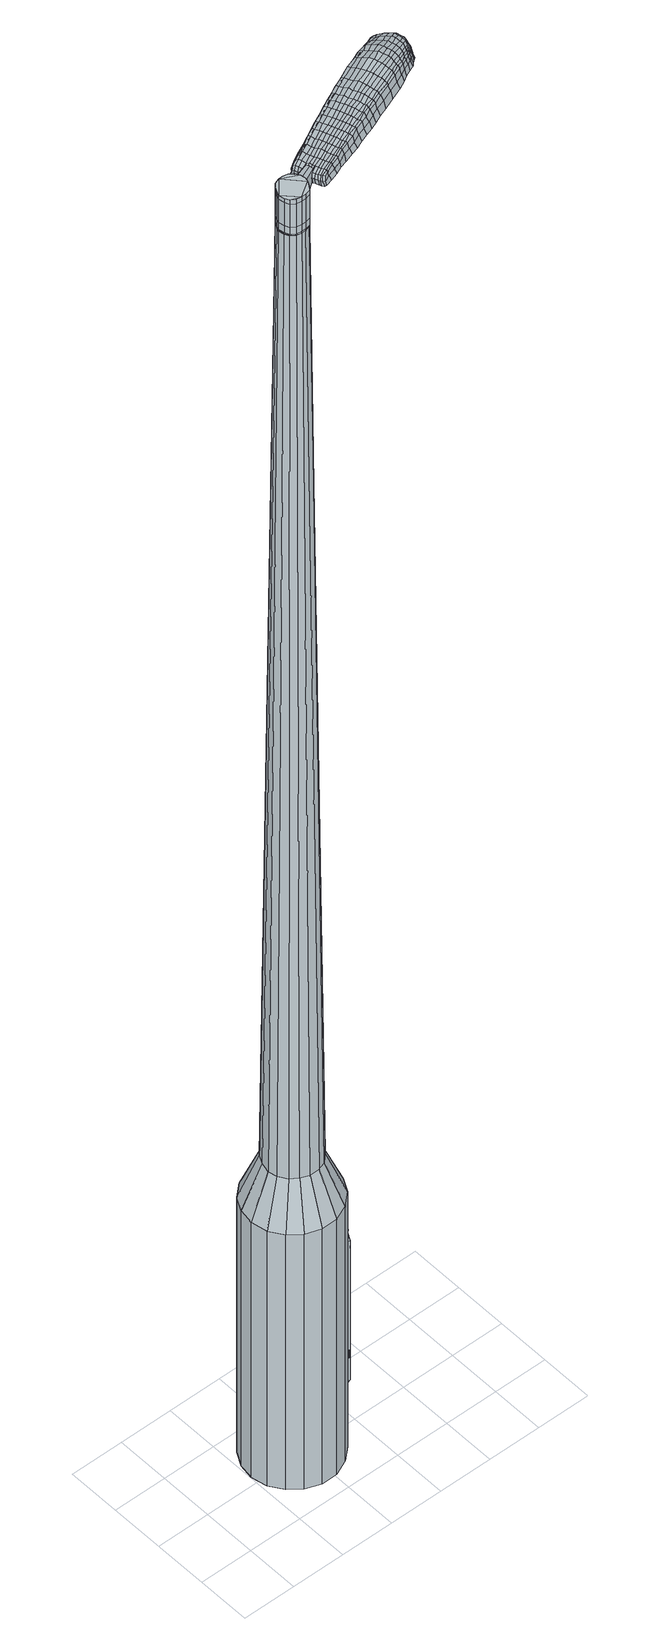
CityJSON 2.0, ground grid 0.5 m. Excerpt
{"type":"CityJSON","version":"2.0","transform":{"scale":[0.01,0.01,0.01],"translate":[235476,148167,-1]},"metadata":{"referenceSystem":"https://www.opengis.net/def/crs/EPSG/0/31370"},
"CityObjects":{
"object1":{"type":"GenericCityObject","attributes":{"cluster":180,"mean_distance_to_centroid":0.308,"new_centroid_x":235476.93,"new_centroid_y":148167.56,"mean_distance_to_camera":13.46,"H1":12.41,"H2":12.27,"Z_final":117.08,"cluster2":-1,"proj_x":235480.69,"proj_y":148177.07,"id_line":25218,"bearing_l":111.62,"distance":10.23,"orientation":"right","G_obj":21.62},"geometry":[{"type":"MultiSurface","lod":"2","boundaries":[[[0,1,2,3]],[[1,4,5,2]],[[4,6,7,5]],[[6,8,9,7]],[[8,10,11,9]],[[10,12,13,11]],[[12,14,15,13]],[[14,16,17,15]],[[16,18,19,17]],[[18,20,21,19]],[[20,22,23,21]],[[22,24,25,23]],[[24,26,27,25]],[[26,28,29,27]],[[28,30,31,29]],[[30,32,33,31]],[[32,34,35,33]],[[34,0,3,35]],[[36,37,38,39]],[[38,40,41,42]],[[41,43,42]],[[42,44,45,46]],[[45,47,46]],[[46,48,49,50]],[[49,51,50]],[[42,46,50,38]],[[50,52,39,38]],[[53,36,39]],[[2,5,7,35]],[[7,9,11,15]],[[11,13,15]],[[15,17,19,23]],[[19,21,23]],[[23,25,27,31]],[[27,29,31]],[[15,23,31,7]],[[31,33,35,7]],[[3,2,35]],[[1,0,54,55]],[[0,34,56,54]],[[34,32,57,56]],[[32,30,58,57]],[[30,28,59,58]],[[28,26,60,59]],[[26,24,61,60]],[[24,22,62,61]],[[22,20,63,62]],[[20,18,64,63]],[[18,16,65,64]],[[16,14,66,65]],[[14,12,67,66]],[[12,10,68,67]],[[10,8,69,68]],[[8,6,70,69]],[[6,4,71,70]],[[4,1,55,71]],[[55,54,72,73]],[[54,56,74,72]],[[56,57,75,74]],[[57,58,76,75]],[[58,59,77,76]],[[59,60,78,77]],[[60,61,79,78]],[[61,62,80,79]],[[62,63,81,80]],[[63,64,82,81]],[[64,65,83,82]],[[65,66,84,83]],[[66,67,85,84]],[[67,68,86,85]],[[68,69,87,86]],[[69,70,88,87]],[[70,71,89,88]],[[71,55,73,89]],[[90,91,92,93]],[[94,95,91,90]],[[96,97,95,94]],[[76,98,97,96]],[[77,99,98,76]],[[100,101,99,77]],[[79,102,101,100]],[[80,103,102,79]],[[104,105,103,80]],[[106,107,105,104]],[[108,109,107,106]],[[110,111,109,108]],[[85,112,111,110]],[[86,113,112,85]],[[114,115,113,86]],[[88,116,115,114]],[[89,117,116,88]],[[93,92,117,89]],[[118,119,120,121]],[[122,118,121,123]],[[124,122,123,125]],[[126,124,125,127]],[[128,126,127,129]],[[130,128,129,131]],[[132,130,131,133]],[[134,132,133,135]],[[136,134,135,137]],[[138,136,137,139]],[[140,138,139,141]],[[142,140,141,143]],[[144,142,143,145]],[[146,144,145,147]],[[148,146,147,149]],[[150,148,149,151]],[[73,72,90,93]],[[72,74,94,90]],[[74,75,96,94]],[[75,76,96]],[[78,100,77]],[[78,79,100]],[[81,104,80]],[[81,82,106,104]],[[82,83,108,106]],[[83,84,110,108]],[[84,85,110]],[[87,114,86]],[[87,88,114]],[[73,93,89]],[[152,153,92,91]],[[153,117,92]],[[154,115,116]],[[154,113,115]],[[155,111,112]],[[155,156,109,111]],[[156,157,107,109]],[[157,158,105,107]],[[158,103,105]],[[159,101,102]],[[159,99,101]],[[160,97,98]],[[160,161,95,97]],[[161,152,91,95]],[[39,52,150,162]],[[153,152,163,151]],[[53,39,162,119]],[[152,161,120,163]],[[36,53,119,118]],[[161,160,121,120]],[[37,36,118,122]],[[160,98,123,121]],[[38,37,122,124]],[[98,99,125,123]],[[40,38,124,126]],[[99,159,127,125]],[[41,40,126,128]],[[159,102,129,127]],[[43,41,128,130]],[[102,103,131,129]],[[42,43,130,132]],[[103,158,133,131]],[[44,42,132,134]],[[158,157,135,133]],[[45,44,134,136]],[[157,156,137,135]],[[47,45,136,138]],[[156,155,139,137]],[[46,47,138,140]],[[155,112,141,139]],[[48,46,140,142]],[[112,113,143,141]],[[49,48,142,144]],[[113,154,145,143]],[[51,49,144,146]],[[154,116,147,145]],[[50,51,146,148]],[[116,117,149,147]],[[52,50,148,150]],[[117,153,151,149]],[[150,151,164,165]],[[151,163,166,164]],[[163,120,167,166]],[[120,119,168,167]],[[119,162,169,168]],[[162,150,165,169]],[[170,171,172,173]],[[174,170,173,175]],[[170,174,176,177]],[[171,170,177,178]],[[179,180,181,182]],[[183,179,182,184]],[[179,183,185,186]],[[180,179,186,187]],[[188,189,190,191]],[[192,188,191,193]],[[188,192,194,195]],[[189,188,195,196]],[[197,198,199,200]],[[201,197,200,202]],[[197,201,203,204]],[[198,197,204,205]],[[206,207,208,209]],[[210,206,209,211]],[[206,210,212,213]],[[207,206,213,214]],[[215,216,217,218]],[[219,215,218,220]],[[215,219,221,222]],[[216,215,222,223]],[[224,225,226,227]],[[216,224,227,217]],[[224,216,223,228]],[[225,224,228,229]],[[230,231,232,233]],[[225,230,233,226]],[[230,225,229,234]],[[231,230,234,235]],[[236,174,175,237]],[[231,236,237,232]],[[236,231,235,238]],[[174,236,238,176]],[[239,240,241,242]],[[243,239,242,244]],[[239,243,245,246]],[[240,239,246,247]],[[248,249,250,251]],[[240,248,251,241]],[[248,240,247,252]],[[249,248,252,253]],[[254,255,256,257]],[[249,254,257,250]],[[254,249,253,258]],[[255,254,258,259]],[[260,261,262,263]],[[255,260,263,256]],[[260,255,259,264]],[[261,260,264,265]],[[266,171,178,267]],[[261,266,267,262]],[[266,261,265,268]],[[171,266,268,172]],[[269,270,271,272]],[[273,269,272,274]],[[269,273,275,276]],[[270,269,276,277]],[[278,279,280,281]],[[270,278,281,271]],[[278,270,277,282]],[[279,278,282,283]],[[284,285,286,287]],[[279,284,287,280]],[[284,279,283,288]],[[285,284,288,289]],[[290,183,184,291]],[[285,290,291,286]],[[290,285,289,292]],[[183,290,292,185]],[[293,294,295,296]],[[297,293,296,298]],[[293,297,299,300]],[[294,293,300,301]],[[302,303,304,305]],[[294,302,305,295]],[[302,294,301,306]],[[303,302,306,307]],[[308,309,310,311]],[[303,308,311,304]],[[308,303,307,312]],[[309,308,312,313]],[[314,315,316,317]],[[309,314,317,310]],[[314,309,313,318]],[[315,314,318,319]],[[320,180,187,321]],[[315,320,321,316]],[[320,315,319,322]],[[180,320,322,181]],[[323,209,208,324]],[[325,323,324,326]],[[323,325,327,328]],[[209,323,328,211]],[[329,325,326,330]],[[331,329,330,332]],[[329,331,333,334]],[[325,329,334,327]],[[335,331,332,336]],[[337,335,336,338]],[[335,337,339,340]],[[331,335,340,333]],[[341,337,338,342]],[[343,341,342,344]],[[341,343,345,346]],[[337,341,346,339]],[[347,343,344,348]],[[198,347,348,199]],[[347,198,205,349]],[[343,347,349,345]],[[350,351,196,195]],[[352,350,195,194]],[[350,352,353,354]],[[351,350,354,355]],[[356,357,355,354]],[[358,356,354,353]],[[356,358,359,360]],[[357,356,360,361]],[[362,363,361,360]],[[364,362,360,359]],[[362,364,365,366]],[[363,362,366,367]],[[368,369,367,366]],[[370,368,366,365]],[[368,370,203,201]],[[369,368,201,202]],[[371,372,373,374]],[[273,371,374,275]],[[371,273,274,375]],[[372,371,375,376]],[[377,192,193,378]],[[372,377,378,373]],[[377,372,376,379]],[[192,377,379,194]],[[380,381,382,383]],[[219,380,383,221]],[[380,219,220,384]],[[381,380,384,385]],[[386,387,388,389]],[[381,386,389,382]],[[386,381,385,390]],[[387,386,390,391]],[[392,189,196,393]],[[387,392,393,388]],[[392,387,391,394]],[[189,392,394,190]],[[395,396,397,398]],[[177,395,398,178]],[[395,177,176,399]],[[396,395,399,400]],[[401,402,403,404]],[[396,401,404,397]],[[401,396,400,405]],[[402,401,405,406]],[[407,200,199,408]],[[402,407,408,403]],[[407,402,406,409]],[[200,407,409,202]],[[410,411,412,413]],[[182,410,413,184]],[[410,182,181,414]],[[411,410,414,415]],[[416,204,203,417]],[[411,416,417,412]],[[416,411,415,418]],[[204,416,418,205]],[[419,420,421,422]],[[297,419,422,299]],[[419,297,298,423]],[[420,419,423,424]],[[425,210,211,426]],[[420,425,426,421]],[[425,420,424,427]],[[210,425,427,212]],[[428,429,430,431]],[[243,428,431,245]],[[428,243,244,432]],[[429,428,432,433]],[[434,435,436,437]],[[429,434,437,430]],[[434,429,433,438]],[[435,434,438,439]],[[440,207,214,441]],[[435,440,441,436]],[[440,435,439,442]],[[207,440,442,208]],[[443,444,433,432]],[[242,443,432,244]],[[443,242,241,445]],[[444,443,445,446]],[[447,448,439,438]],[[444,447,438,433]],[[447,444,446,449]],[[448,447,449,450]],[[451,324,208,442]],[[448,451,442,439]],[[451,448,450,452]],[[324,451,452,326]],[[453,454,455,456]],[[300,453,456,301]],[[453,300,299,422]],[[454,453,422,421]],[[457,328,327,458]],[[454,457,458,455]],[[457,454,421,426]],[[328,457,426,211]],[[459,460,446,445]],[[251,459,445,241]],[[459,251,250,461]],[[460,459,461,462]],[[463,464,450,449]],[[460,463,449,446]],[[463,460,462,465]],[[464,463,465,466]],[[467,330,326,452]],[[464,467,452,450]],[[467,464,466,468]],[[330,467,468,332]],[[469,470,471,472]],[[306,469,472,307]],[[469,306,301,456]],[[470,469,456,455]],[[473,334,333,474]],[[470,473,474,471]],[[473,470,455,458]],[[334,473,458,327]],[[475,476,462,461]],[[257,475,461,250]],[[475,257,256,477]],[[476,475,477,478]],[[479,480,466,465]],[[476,479,465,462]],[[479,476,478,481]],[[480,479,481,482]],[[483,336,332,468]],[[480,483,468,466]],[[483,480,482,484]],[[336,483,484,338]],[[485,486,487,488]],[[312,485,488,313]],[[485,312,307,472]],[[486,485,472,471]],[[489,340,339,490]],[[486,489,490,487]],[[489,486,471,474]],[[340,489,474,333]],[[491,492,478,477]],[[263,491,477,256]],[[491,263,262,493]],[[492,491,493,494]],[[495,496,482,481]],[[492,495,481,478]],[[495,492,494,497]],[[496,495,497,498]],[[499,342,338,484]],[[496,499,484,482]],[[499,496,498,500]],[[342,499,500,344]],[[501,502,503,504]],[[318,501,504,319]],[[501,318,313,488]],[[502,501,488,487]],[[505,346,345,506]],[[502,505,506,503]],[[505,502,487,490]],[[346,505,490,339]],[[507,508,494,493]],[[267,507,493,262]],[[507,267,178,398]],[[508,507,398,397]],[[509,510,498,497]],[[508,509,497,494]],[[509,508,397,404]],[[510,509,404,403]],[[511,348,344,500]],[[510,511,500,498]],[[511,510,403,408]],[[348,511,408,199]],[[512,513,415,414]],[[322,512,414,181]],[[512,322,319,504]],[[513,512,504,503]],[[514,349,205,418]],[[513,514,418,415]],[[514,513,503,506]],[[349,514,506,345]],[[515,516,376,375]],[[272,515,375,274]],[[515,272,271,517]],[[516,515,517,518]],[[519,352,194,379]],[[516,519,379,376]],[[519,516,518,520]],[[352,519,520,353]],[[521,522,523,524]],[[222,521,524,223]],[[521,222,221,383]],[[522,521,383,382]],[[525,526,527,528]],[[522,525,528,523]],[[525,522,382,389]],[[526,525,389,388]],[[529,351,355,530]],[[526,529,530,527]],[[529,526,388,393]],[[351,529,393,196]],[[531,532,518,517]],[[281,531,517,271]],[[531,281,280,533]],[[532,531,533,534]],[[535,358,353,520]],[[532,535,520,518]],[[535,532,534,536]],[[358,535,536,359]],[[537,538,539,540]],[[228,537,540,229]],[[537,228,223,524]],[[538,537,524,523]],[[541,542,543,544]],[[538,541,544,539]],[[541,538,523,528]],[[542,541,528,527]],[[545,357,361,546]],[[542,545,546,543]],[[545,542,527,530]],[[357,545,530,355]],[[547,548,534,533]],[[287,547,533,280]],[[547,287,286,549]],[[548,547,549,550]],[[551,364,359,536]],[[548,551,536,534]],[[551,548,550,552]],[[364,551,552,365]],[[553,554,555,556]],[[234,553,556,235]],[[553,234,229,540]],[[554,553,540,539]],[[557,558,559,560]],[[554,557,560,555]],[[557,554,539,544]],[[558,557,544,543]],[[561,363,367,562]],[[558,561,562,559]],[[561,558,543,546]],[[363,561,546,361]],[[563,564,550,549]],[[291,563,549,286]],[[563,291,184,413]],[[564,563,413,412]],[[565,370,365,552]],[[564,565,552,550]],[[565,564,412,417]],[[370,565,417,203]],[[566,567,400,399]],[[238,566,399,176]],[[566,238,235,556]],[[567,566,556,555]],[[568,569,406,405]],[[567,568,405,400]],[[568,567,555,560]],[[569,568,560,559]],[[570,369,202,409]],[[569,570,409,406]],[[570,569,559,562]],[[369,570,562,367]],[[571,572,573,574]],[[574,573,575,576]],[[577,575,573,578]],[[578,573,572,579]],[[580,581,582,583]],[[583,582,584,585]],[[586,584,582,587]],[[587,582,581,588]],[[589,590,591,592]],[[592,591,593,594]],[[595,593,591,596]],[[596,591,590,597]],[[598,599,600,601]],[[601,600,602,603]],[[604,602,600,605]],[[605,600,599,606]],[[607,608,609,610]],[[610,609,611,612]],[[613,611,609,614]],[[614,609,608,615]],[[616,617,618,619]],[[619,618,620,621]],[[622,620,618,623]],[[623,618,617,624]],[[625,626,627,628]],[[628,627,617,616]],[[624,617,627,629]],[[629,627,626,630]],[[631,632,633,634]],[[634,633,626,625]],[[630,626,633,635]],[[635,633,632,636]],[[576,575,637,638]],[[638,637,632,631]],[[636,632,637,639]],[[639,637,575,577]],[[640,641,642,643]],[[643,642,644,645]],[[646,644,642,647]],[[647,642,641,648]],[[649,650,651,652]],[[652,651,641,640]],[[648,641,651,653]],[[653,651,650,654]],[[655,656,657,658]],[[658,657,650,649]],[[654,650,657,659]],[[659,657,656,660]],[[661,662,663,664]],[[664,663,656,655]],[[660,656,663,665]],[[665,663,662,666]],[[579,572,667,668]],[[668,667,662,661]],[[666,662,667,669]],[[669,667,572,571]],[[670,671,672,673]],[[673,672,674,675]],[[676,674,672,677]],[[677,672,671,678]],[[679,680,681,682]],[[682,681,671,670]],[[678,671,681,683]],[[683,681,680,684]],[[685,686,687,688]],[[688,687,680,679]],[[684,680,687,689]],[[689,687,686,690]],[[585,584,691,692]],[[692,691,686,685]],[[690,686,691,693]],[[693,691,584,586]],[[694,695,696,697]],[[697,696,698,699]],[[700,698,696,701]],[[701,696,695,702]],[[703,704,705,706]],[[706,705,695,694]],[[702,695,705,707]],[[707,705,704,708]],[[709,710,711,712]],[[712,711,704,703]],[[708,704,711,713]],[[713,711,710,714]],[[715,716,717,718]],[[718,717,710,709]],[[714,710,717,719]],[[719,717,716,720]],[[588,581,721,722]],[[722,721,716,715]],[[720,716,721,723]],[[723,721,581,580]],[[607,610,724,725]],[[725,724,726,727]],[[728,726,724,729]],[[729,724,610,612]],[[727,726,730,731]],[[731,730,732,733]],[[734,732,730,735]],[[735,730,726,728]],[[733,732,736,737]],[[737,736,738,739]],[[740,738,736,741]],[[741,736,732,734]],[[739,738,742,743]],[[743,742,744,745]],[[746,744,742,747]],[[747,742,738,740]],[[745,744,748,749]],[[749,748,599,598]],[[606,599,748,750]],[[750,748,744,746]],[[597,751,752,596]],[[596,752,753,595]],[[754,753,752,755]],[[755,752,751,756]],[[756,757,758,755]],[[755,758,759,754]],[[760,759,758,761]],[[761,758,757,762]],[[762,763,764,761]],[[761,764,765,760]],[[766,765,764,767]],[[767,764,763,768]],[[768,769,770,767]],[[767,770,771,766]],[[604,771,770,602]],[[602,770,769,603]],[[772,773,774,775]],[[775,774,674,676]],[[675,674,774,776]],[[776,774,773,777]],[[594,593,778,779]],[[779,778,773,772]],[[777,773,778,780]],[[780,778,593,595]],[[781,782,783,784]],[[784,783,620,622]],[[621,620,783,785]],[[785,783,782,786]],[[787,788,789,790]],[[790,789,782,781]],[[786,782,789,791]],[[791,789,788,792]],[[597,590,793,794]],[[794,793,788,787]],[[792,788,793,795]],[[795,793,590,589]],[[796,797,798,799]],[[799,798,578,579]],[[577,578,798,800]],[[800,798,797,801]],[[802,803,804,805]],[[805,804,797,796]],[[801,797,804,806]],[[806,804,803,807]],[[598,601,808,809]],[[809,808,803,802]],[[807,803,808,810]],[[810,808,601,603]],[[811,812,813,814]],[[814,813,583,585]],[[580,583,813,815]],[[815,813,812,816]],[[604,605,817,818]],[[818,817,812,811]],[[816,812,817,819]],[[819,817,605,606]],[[820,821,822,823]],[[823,822,698,700]],[[699,698,822,824]],[[824,822,821,825]],[[612,611,826,827]],[[827,826,821,820]],[[825,821,826,828]],[[828,826,611,613]],[[829,830,831,832]],[[832,831,644,646]],[[645,644,831,833]],[[833,831,830,834]],[[835,836,837,838]],[[838,837,830,829]],[[834,830,837,839]],[[839,837,836,840]],[[615,608,841,842]],[[842,841,836,835]],[[840,836,841,843]],[[843,841,608,607]],[[834,844,833]],[[833,844,643,645]],[[640,643,844,845]],[[845,844,846]],[[840,847,848,839]],[[839,848,844,834]],[[846,844,848,849]],[[849,848,847,850]],[[607,725,851,843]],[[843,851,847,840]],[[850,847,851,852]],[[852,851,725,727]],[[853,854,855,856]],[[856,855,701,702]],[[700,701,855,823]],[[823,855,854,820]],[[728,729,857,858]],[[858,857,854,853]],[[820,854,857,827]],[[827,857,729,612]],[[846,859,845]],[[845,859,652,640]],[[649,652,859,860]],[[860,859,861]],[[850,862,863,849]],[[849,863,859,846]],[[861,859,863,864]],[[864,863,862,865]],[[727,731,866,852]],[[852,866,862,850]],[[865,862,866,867]],[[867,866,731,733]],[[868,869,870,871]],[[871,870,707,708]],[[702,707,870,856]],[[856,870,869,853]],[[734,735,872,873]],[[873,872,869,868]],[[853,869,872,858]],[[858,872,735,728]],[[861,874,875,860]],[[860,875,658,649]],[[655,658,875,876]],[[876,875,874,877]],[[865,878,879,864]],[[864,879,874,861]],[[877,874,879,880]],[[880,879,878,881]],[[733,737,882,867]],[[867,882,878,865]],[[881,878,882,883]],[[883,882,737,739]],[[884,885,886,887]],[[887,886,713,714]],[[708,713,886,871]],[[871,886,885,868]],[[740,741,888,889]],[[889,888,885,884]],[[868,885,888,873]],[[873,888,741,734]],[[877,890,891,876]],[[876,891,664,655]],[[661,664,891,892]],[[892,891,890,893]],[[881,894,895,880]],[[880,895,890,877]],[[893,890,895,896]],[[896,895,894,897]],[[739,743,898,883]],[[883,898,894,881]],[[897,894,898,899]],[[899,898,743,745]],[[900,901,902,903]],[[903,902,719,720]],[[714,719,902,887]],[[887,902,901,884]],[[746,747,904,905]],[[905,904,901,900]],[[884,901,904,889]],[[889,904,747,740]],[[893,906,907,892]],[[892,907,668,661]],[[579,668,907,799]],[[799,907,906,796]],[[897,908,909,896]],[[896,909,906,893]],[[796,906,909,805]],[[805,909,908,802]],[[745,749,910,899]],[[899,910,908,897]],[[802,908,910,809]],[[809,910,749,598]],[[816,911,912,815]],[[815,912,723,580]],[[720,723,912,903]],[[903,912,911,900]],[[606,750,913,819]],[[819,913,911,816]],[[900,911,913,905]],[[905,913,750,746]],[[777,914,915,776]],[[776,915,673,675]],[[670,673,915,916]],[[916,915,914,917]],[[595,753,918,780]],[[780,918,914,777]],[[917,914,918,919]],[[919,918,753,754]],[[920,921,922,923]],[[923,922,623,624]],[[622,623,922,784]],[[784,922,921,781]],[[924,925,926,927]],[[927,926,921,920]],[[781,921,926,790]],[[790,926,925,787]],[[756,751,928,929]],[[929,928,925,924]],[[787,925,928,794]],[[794,928,751,597]],[[917,930,931,916]],[[916,931,682,670]],[[679,682,931,932]],[[932,931,930,933]],[[754,759,934,919]],[[919,934,930,917]],[[933,930,934,935]],[[935,934,759,760]],[[936,937,938,939]],[[939,938,629,630]],[[624,629,938,923]],[[923,938,937,920]],[[940,941,942,943]],[[943,942,937,936]],[[920,937,942,927]],[[927,942,941,924]],[[762,757,944,945]],[[945,944,941,940]],[[924,941,944,929]],[[929,944,757,756]],[[933,946,947,932]],[[932,947,688,679]],[[685,688,947,948]],[[948,947,946,949]],[[760,765,950,935]],[[935,950,946,933]],[[949,946,950,951]],[[951,950,765,766]],[[952,953,954,955]],[[955,954,635,636]],[[630,635,954,939]],[[939,954,953,936]],[[956,957,958,959]],[[959,958,953,952]],[[936,953,958,943]],[[943,958,957,940]],[[768,763,960,961]],[[961,960,957,956]],[[940,957,960,945]],[[945,960,763,762]],[[949,962,963,948]],[[948,963,692,685]],[[585,692,963,814]],[[814,963,962,811]],[[766,771,964,951]],[[951,964,962,949]],[[811,962,964,818]],[[818,964,771,604]],[[801,965,966,800]],[[800,966,639,577]],[[636,639,966,955]],[[955,966,965,952]],[[807,967,968,806]],[[806,968,965,801]],[[952,965,968,959]],[[959,968,967,956]],[[603,769,969,810]],[[810,969,967,807]],[[956,967,969,961]],[[961,969,769,768]],[[571,574,173,172]],[[574,576,175,173]],[[586,587,186,185]],[[587,588,187,186]],[[589,592,191,190]],[[592,594,193,191]],[[613,614,213,212]],[[614,615,214,213]],[[616,619,218,217]],[[619,621,220,218]],[[625,628,227,226]],[[628,616,217,227]],[[631,634,233,232]],[[634,625,226,233]],[[576,638,237,175]],[[638,631,232,237]],[[646,647,246,245]],[[647,648,247,246]],[[648,653,252,247]],[[653,654,253,252]],[[654,659,258,253]],[[659,660,259,258]],[[660,665,264,259]],[[665,666,265,264]],[[666,669,268,265]],[[669,571,172,268]],[[676,677,276,275]],[[677,678,277,276]],[[678,683,282,277]],[[683,684,283,282]],[[684,689,288,283]],[[689,690,289,288]],[[690,693,292,289]],[[693,586,185,292]],[[694,697,296,295]],[[697,699,298,296]],[[703,706,305,304]],[[706,694,295,305]],[[709,712,311,310]],[[712,703,304,311]],[[715,718,317,316]],[[718,709,310,317]],[[588,722,321,187]],[[722,715,316,321]],[[772,775,374,373]],[[775,676,275,374]],[[594,779,378,193]],[[779,772,373,378]],[[621,785,384,220]],[[785,786,385,384]],[[786,791,390,385]],[[791,792,391,390]],[[792,795,394,391]],[[795,589,190,394]],[[699,824,423,298]],[[824,825,424,423]],[[825,828,427,424]],[[828,613,212,427]],[[829,832,431,430]],[[832,646,245,431]],[[835,838,437,436]],[[838,829,430,437]],[[615,842,441,214]],[[842,835,436,441]],[[970,971,972,973]],[[974,975,973,972]],[[976,977,978,979]],[[980,981,982,983]],[[971,984,985,972]],[[986,974,972,985]],[[987,976,979,988]],[[989,990,981,980]],[[984,991,992,985]],[[992,993,986,985]],[[994,987,988,995]],[[996,990,989,997]],[[991,998,999,992]],[[999,1000,993,992]],[[1001,994,995,1002]],[[1003,996,997,1004]],[[1005,1006,1007,1008]],[[1009,1010,1006,1005]],[[1009,1011,1012,1010]],[[1011,1013,1014,1012]],[[1015,1016,1017,1018]],[[1019,1020,1016,1015]],[[1021,1022,1020,1019]],[[1023,1024,1022,1021]],[[1018,1007,1006,1015]],[[1015,1006,1010,1019]],[[1010,1012,1021,1019]],[[1012,1014,1023,1021]],[[979,978,975,974]],[[988,979,974,986]],[[993,995,988,986]],[[1000,1002,995,993]],[[980,983,977,976]],[[989,980,976,987]],[[997,989,987,994]],[[1004,997,994,1001]],[[981,1005,1008,982]],[[990,1009,1005,981]],[[1011,1009,990,996]],[[1013,1011,996,1003]],[[1025,1026,1027,1028]],[[1027,1029,1030,1031]],[[1027,1031,1032,1033]],[[1027,1033,1028]],[[1034,1025,1028,1035]],[[1036,1035,1028,1037]],[[1038,1037,1028]],[[1039,1027,1026,1040]],[[1041,1039,1040,1042]],[[1043,1041,1042,1044]],[[1045,1043,1044,1046]],[[1047,1045,1046,1048]],[[1048,1049,1050,1051]],[[1048,1051,1052,1053]],[[1048,1053,1054,1055]],[[1054,1056,1057,1058]],[[1054,1058,1059,1060]],[[1054,1060,1055]],[[1048,1055,1047]],[[1061,1062,1026,1025]],[[1063,1064,1029,1027]],[[1065,1066,1038,1028]],[[1062,1067,1040,1026]],[[1068,1063,1027,1039]],[[1067,1069,1042,1040]],[[1070,1068,1039,1041]],[[1069,1071,1044,1042]],[[1072,1070,1041,1043]],[[1071,1073,1046,1044]],[[1074,1072,1043,1045]],[[1073,1075,1048,1046]],[[1076,1074,1045,1047]],[[1075,1077,1049,1048]],[[1078,1079,1056,1054]],[[1080,1076,1047,1055]],[[1050,1049,1077,1081]],[[1051,1050,1081,1082]],[[1052,1051,1082,1083]],[[1053,1052,1083,1084]],[[1054,1053,1084,1078]],[[1085,1061,1025,1034]],[[1086,1085,1034,1035]],[[1087,1086,1035,1036]],[[1088,1087,1036,1037]],[[1066,1088,1037,1038]],[[1030,1029,1064,1089]],[[1057,1056,1079,1090]],[[1031,1030,1089,1091]],[[1032,1031,1091,1092]],[[1033,1032,1092,1093]],[[1028,1033,1093,1065]],[[1058,1057,1090,1094]],[[1059,1058,1094,1095]],[[1060,1059,1095,1096]],[[1055,1060,1096,1080]]]}]}
},
"vertices":[
[133,74,384],[136,59,384],[136,59,96],[133,74,96],[134,45,384],[134,45,96],[127,32,384],[127,32,96],[116,22,384],[116,22,96],[102,16,384],[102,16,96],[87,16,384],[87,16,96],[73,21,384],[73,21,96],[62,30,384],[62,30,96],[54,42,384],[54,42,96],[51,57,384],[51,57,96],[53,71,384],[53,71,96],[60,84,384],[60,84,96],[71,94,384],[71,94,96],[85,99,384],[85,99,96],[100,100,384],[100,100,96],[114,95,384],[114,95,96],[125,86,384],[125,86,96],[100,70,1524],[95,71,1524],[91,71,1524],[106,63,1524],[86,69,1524],[83,66,1524],[80,58,1524],[81,62,1524],[81,53,1524],[83,49,1524],[92,45,1524],[87,46,1524],[96,45,1524],[101,46,1524],[106,54,1524],[104,50,1524],[107,58,1524],[104,67,1524],[117,67,429],[119,59,429],[112,75,429],[106,80,429],[97,83,429],[88,83,429],[80,79,429],[74,74,429],[70,66,429],[68,57,429],[70,49,429],[75,41,429],[82,36,429],[90,33,429],[99,33,429],[107,36,429],[113,42,429],[117,50,429],[106,63,1483],[107,58,1483],[104,67,1483],[100,70,1483],[95,71,1483],[91,71,1483],[86,69,1483],[83,66,1483],[81,62,1483],[80,58,1483],[81,53,1483],[83,49,1483],[87,46,1483],[92,45,1483],[96,45,1483],[101,46,1483],[104,50,1483],[106,54,1483],[105,63,1483],[105,63,1485],[106,58,1485],[106,58,1483],[103,66,1483],[103,66,1485],[100,69,1483],[100,69,1485],[95,71,1485],[91,71,1485],[87,69,1483],[87,69,1485],[83,66,1485],[81,62,1485],[81,58,1483],[81,58,1485],[82,53,1483],[82,53,1485],[84,49,1483],[84,49,1485],[87,47,1483],[87,47,1485],[92,45,1485],[96,45,1485],[100,47,1483],[100,47,1485],[104,50,1485],[106,54,1485],[100,70,1519],[104,67,1519],[104,67,1493],[100,70,1493],[95,71,1519],[95,71,1493],[91,71,1519],[91,71,1493],[86,69,1519],[86,69,1493],[83,66,1519],[83,66,1493],[81,62,1519],[81,62,1493],[80,58,1519],[80,58,1493],[81,53,1519],[81,53,1493],[83,49,1519],[83,49,1493],[87,46,1519],[87,46,1493],[92,45,1519],[92,45,1493],[96,45,1519],[96,45,1493],[101,46,1519],[101,46,1493],[104,50,1519],[104,50,1493],[106,54,1519],[106,54,1493],[107,58,1519],[107,58,1493],[106,63,1485],[107,58,1485],[101,46,1485],[87,46,1485],[83,49,1485],[81,53,1485],[80,58,1485],[86,69,1485],[100,70,1485],[104,67,1485],[106,63,1519],[106,63,1493],[125,67,1513],[125,67,1518],[123,70,1513],[122,73,1513],[122,73,1518],[123,70,1518],[199,79,1519],[193,77,1518],[195,76,1509],[201,78,1510],[208,82,1519],[209,81,1510],[206,83,1526],[198,80,1525],[191,78,1525],[185,115,1519],[179,112,1518],[179,110,1525],[185,113,1525],[193,118,1519],[193,116,1526],[194,120,1510],[186,117,1510],[180,114,1509],[260,126,1519],[261,122,1519],[262,122,1513],[261,126,1513],[258,129,1519],[258,129,1513],[256,128,1524],[259,125,1524],[260,121,1524],[191,98,1530],[184,95,1529],[186,92,1529],[193,95,1530],[200,102,1531],[201,98,1531],[198,105,1530],[190,102,1530],[183,99,1529],[116,68,1512],[117,66,1512],[118,66,1517],[118,69,1517],[115,71,1512],[116,71,1517],[116,72,1506],[117,69,1506],[118,66,1506],[254,102,1519],[251,100,1519],[253,99,1512],[255,101,1512],[256,103,1518],[257,103,1512],[255,104,1522],[253,103,1523],[250,101,1524],[247,98,1519],[242,96,1519],[243,95,1512],[248,97,1512],[246,99,1524],[241,97,1525],[236,93,1519],[229,90,1519],[231,89,1511],[238,92,1511],[235,94,1526],[228,91,1526],[219,86,1519],[220,85,1510],[217,87,1526],[129,56,1513],[137,58,1513],[135,59,1518],[128,56,1517],[124,54,1512],[125,55,1516],[125,54,1506],[131,55,1507],[138,57,1507],[144,60,1514],[151,63,1515],[150,64,1520],[143,61,1519],[145,60,1507],[152,62,1507],[158,65,1515],[165,67,1516],[164,68,1522],[157,66,1521],[160,64,1508],[167,66,1508],[172,70,1517],[179,72,1517],[178,73,1524],[171,71,1523],[174,69,1508],[181,71,1509],[186,74,1518],[184,75,1524],[188,73,1509],[242,136,1519],[238,135,1519],[239,133,1524],[242,134,1523],[244,136,1518],[244,135,1522],[244,137,1512],[242,137,1512],[239,136,1512],[234,133,1519],[228,132,1519],[228,130,1525],[234,132,1524],[234,135,1512],[229,133,1512],[222,130,1519],[215,127,1519],[215,125,1526],[222,128,1526],[223,132,1511],[216,129,1511],[204,123,1519],[204,121,1526],[205,125,1510],[118,84,1513],[125,87,1513],[126,88,1507],[119,85,1507],[113,81,1512],[114,82,1506],[115,81,1516],[118,83,1517],[125,86,1518],[132,90,1514],[139,93,1515],[139,95,1507],[133,92,1507],[132,89,1519],[139,92,1520],[146,97,1515],[152,100,1516],[153,101,1508],[146,98,1508],[145,95,1521],[152,98,1522],[159,103,1517],[166,106,1517],[166,108,1509],[160,105,1508],[159,101,1523],[165,104,1524],[172,109,1518],[173,111,1509],[172,107,1524],[123,71,1519],[123,68,1519],[129,73,1520],[130,71,1520],[128,76,1520],[121,73,1519],[136,76,1522],[137,74,1522],[143,79,1523],[144,76,1523],[142,82,1523],[135,79,1521],[150,82,1524],[151,79,1524],[157,84,1525],[158,82,1525],[156,87,1525],[149,85,1524],[164,87,1526],[165,84,1526],[171,90,1527],[172,87,1527],[170,93,1527],[163,90,1526],[178,93,1528],[179,90,1528],[176,96,1528],[256,124,1527],[257,120,1527],[254,127,1526],[249,126,1527],[252,122,1528],[253,119,1528],[246,120,1529],[247,116,1529],[244,123,1528],[237,121,1530],[239,117,1530],[240,114,1530],[232,115,1531],[233,111,1531],[230,118,1530],[222,115,1531],[224,111,1531],[225,108,1531],[212,106,1531],[213,103,1531],[210,110,1531],[246,136,1518],[249,135,1519],[250,136,1513],[247,137,1513],[245,134,1523],[248,134,1523],[254,132,1519],[254,133,1513],[252,131,1524],[258,105,1518],[259,107,1518],[258,108,1523],[256,105,1523],[259,104,1513],[260,107,1513],[261,111,1519],[262,115,1519],[260,114,1524],[259,111,1523],[262,111,1513],[263,115,1513],[262,118,1519],[261,118,1524],[263,119,1513],[197,81,1528],[197,83,1528],[190,81,1528],[190,79,1527],[205,84,1528],[205,86,1529],[196,86,1529],[195,89,1530],[188,86,1529],[189,83,1528],[204,89,1529],[203,92,1530],[194,92,1530],[187,89,1529],[202,95,1531],[186,112,1528],[186,109,1529],[195,113,1529],[194,115,1528],[179,109,1527],[180,106,1528],[188,106,1529],[196,109,1530],[181,103,1528],[112,79,1512],[113,78,1512],[114,78,1517],[113,79,1517],[112,81,1506],[113,79,1506],[114,74,1512],[115,75,1517],[115,75,1506],[122,55,1512],[121,56,1512],[122,56,1506],[123,54,1506],[123,56,1517],[122,57,1517],[120,58,1512],[119,61,1512],[120,61,1506],[121,58,1506],[121,59,1517],[120,61,1517],[118,63,1512],[119,63,1506],[119,64,1517],[128,57,1519],[127,59,1519],[135,60,1520],[134,61,1520],[126,61,1519],[125,63,1519],[133,64,1520],[132,66,1520],[124,66,1519],[131,68,1520],[118,81,1519],[119,80,1519],[126,83,1520],[125,84,1520],[120,77,1519],[127,79,1520],[142,62,1521],[141,64,1521],[149,65,1522],[148,66,1522],[140,66,1521],[139,69,1521],[147,69,1522],[146,71,1523],[138,71,1522],[145,74,1523],[132,87,1521],[133,86,1521],[140,89,1522],[139,91,1522],[134,82,1521],[141,85,1522],[156,67,1523],[155,69,1523],[163,70,1524],[162,71,1524],[154,71,1523],[153,74,1524],[161,74,1525],[160,76,1525],[152,76,1524],[159,79,1525],[146,94,1523],[146,92,1523],[153,95,1524],[152,97,1524],[148,88,1524],[154,91,1525],[170,72,1525],[169,74,1525],[177,74,1526],[176,76,1526],[168,76,1526],[167,79,1526],[175,79,1527],[174,81,1527],[166,82,1526],[173,84,1527],[159,100,1525],[160,98,1525],[167,101,1526],[166,103,1526],[161,94,1526],[168,97,1527],[184,77,1527],[183,78,1527],[182,81,1527],[181,84,1528],[180,87,1528],[172,106,1527],[173,104,1527],[175,100,1528],[243,134,1525],[246,133,1525],[240,133,1526],[242,131,1526],[250,130,1526],[246,129,1527],[254,105,1525],[255,107,1525],[252,105,1526],[251,103,1525],[257,110,1525],[258,113,1526],[254,111,1527],[253,108,1526],[258,117,1526],[254,115,1527],[235,131,1526],[237,130,1527],[229,129,1527],[231,128,1528],[240,127,1528],[234,125,1529],[246,101,1526],[247,103,1527],[241,100,1528],[241,98,1527],[248,106,1527],[248,109,1528],[242,107,1529],[242,103,1528],[248,113,1528],[241,110,1530],[223,127,1528],[225,125,1529],[216,124,1528],[217,122,1529],[228,122,1529],[219,119,1530],[235,96,1528],[235,98,1528],[228,95,1529],[228,93,1528],[235,101,1529],[235,104,1530],[227,101,1530],[227,97,1530],[235,107,1530],[226,104,1531],[205,120,1529],[206,118,1529],[208,114,1530],[217,88,1528],[216,90,1529],[216,93,1530],[215,96,1530],[214,100,1531],[194,78,1509],[192,78,1518],[199,81,1518],[201,80,1509],[207,84,1519],[209,83,1510],[205,85,1525],[197,82,1525],[191,80,1525],[180,108,1525],[180,110,1518],[186,113,1518],[186,111,1525],[194,116,1519],[194,115,1525],[195,118,1510],[187,115,1509],[181,112,1509],[260,122,1513],[259,121,1519],[258,125,1519],[259,125,1513],[256,127,1519],[257,128,1513],[255,127,1524],[257,124,1524],[258,121,1524],[186,93,1528],[185,96,1528],[192,98,1529],[193,95,1529],[200,102,1529],[201,99,1529],[199,105,1529],[190,101,1529],[184,99,1528],[120,67,1516],[119,67,1512],[118,69,1512],[119,69,1516],[117,72,1512],[118,72,1516],[118,72,1506],[119,69,1506],[120,67,1506],[252,101,1512],[250,102,1519],[253,104,1518],[254,103,1512],[255,105,1518],[256,104,1512],[254,105,1522],[252,105,1523],[249,103,1523],[242,97,1512],[241,97,1519],[246,100,1519],[247,99,1512],[245,101,1524],[240,98,1525],[230,91,1511],[228,92,1519],[236,95,1519],[237,94,1511],[234,96,1525],[227,93,1526],[218,88,1519],[220,87,1510],[216,89,1526],[135,61,1518],[136,60,1513],[129,58,1513],[128,58,1517],[124,56,1512],[125,57,1515],[125,56,1506],[130,57,1506],[137,59,1507],[149,65,1520],[150,65,1514],[143,62,1514],[142,63,1519],[145,61,1507],[152,64,1507],[163,70,1522],[165,69,1516],[157,67,1515],[156,68,1521],[159,66,1508],[166,68,1508],[177,75,1523],[178,74,1517],[172,72,1516],[170,73,1522],[173,71,1508],[180,73,1508],[185,76,1517],[184,77,1524],[187,75,1509],[239,131,1523],[239,133,1519],[242,134,1518],[242,132,1523],[244,134,1518],[244,133,1522],[244,135,1512],[242,135,1512],[239,134,1512],[229,128,1525],[229,130,1519],[234,131,1519],[234,130,1524],[235,133,1512],[229,131,1512],[216,124,1526],[216,125,1519],[223,128,1519],[223,126,1525],[224,130,1511],[216,127,1511],[205,121,1519],[205,119,1526],[206,123,1510],[127,87,1507],[126,85,1513],[119,82,1513],[120,83,1506],[115,80,1512],[115,81,1506],[116,79,1515],[119,81,1517],[126,84,1518],[140,93,1507],[140,92,1514],[133,89,1514],[133,90,1507],[133,87,1519],[140,90,1520],[154,100,1508],[153,98,1516],[147,95,1515],[147,97,1508],[146,93,1521],[153,96,1522],[167,106,1508],[167,104,1517],[160,101,1516],[161,103,1508],[160,99,1522],[166,102,1523],[173,107,1517],[174,109,1509],[173,105,1524],[123,71,1518],[124,69,1518],[130,74,1519],[131,71,1519],[129,76,1519],[122,74,1518],[137,76,1520],[138,74,1520],[144,79,1521],[145,77,1521],[143,82,1521],[136,79,1520],[151,82,1523],[152,79,1523],[158,85,1524],[159,82,1524],[156,88,1524],[150,85,1523],[165,87,1525],[166,85,1525],[171,90,1526],[172,87,1526],[170,93,1526],[163,90,1525],[178,93,1527],[179,90,1527],[177,96,1527],[256,120,1526],[255,123,1526],[253,126,1525],[249,125,1526],[251,122,1526],[252,119,1526],[246,116,1528],[245,119,1528],[243,123,1527],[237,120,1528],[239,117,1529],[240,114,1529],[233,111,1530],[232,114,1530],[230,118,1529],[222,114,1530],[224,111,1530],[225,108,1530],[213,103,1530],[212,106,1530],[210,110,1530],[249,134,1513],[248,133,1518],[246,134,1518],[246,135,1512],[245,133,1523],[247,132,1523],[252,130,1519],[253,131,1513],[251,130,1523],[256,108,1523],[257,108,1518],[256,106,1518],[254,106,1523],[257,105,1512],[258,108,1512],[258,114,1523],[260,115,1519],[259,111,1519],[257,111,1523],[260,111,1513],[260,115,1513],[260,118,1519],[258,118,1524],[261,118,1513],[190,81,1527],[197,84,1527],[197,83,1527],[190,80,1526],[205,86,1527],[205,87,1528],[188,87,1528],[195,89,1528],[196,86,1528],[189,84,1527],[204,89,1528],[203,92,1529],[194,92,1529],[187,90,1528],[202,96,1529],[195,112,1528],[187,109,1527],[186,110,1527],[194,114,1527],[180,107,1526],[180,106,1527],[189,105,1528],[197,109,1528],[182,103,1527],[116,78,1516],[115,78,1512],[114,79,1512],[115,79,1516],[115,80,1506],[115,79,1506],[116,75,1512],[117,75,1516],[117,76,1506],[124,57,1506],[123,57,1512],[123,56,1512],[124,56,1506],[124,57,1516],[124,58,1516],[122,62,1506],[121,62,1512],[122,59,1512],[123,59,1506],[123,60,1516],[122,62,1516],[120,64,1512],[121,64,1506],[121,65,1516],[128,59,1518],[135,61,1519],[135,62,1519],[126,64,1518],[127,62,1518],[134,64,1519],[133,66,1519],[125,66,1518],[132,69,1519],[126,83,1519],[120,80,1518],[120,81,1518],[126,84,1519],[121,77,1518],[128,80,1519],[142,64,1520],[149,66,1521],[149,67,1521],[140,69,1520],[141,66,1520],[148,69,1521],[147,72,1521],[139,71,1520],[146,74,1521],[140,89,1521],[133,86,1520],[133,87,1520],[140,90,1521],[135,82,1520],[141,85,1521],[156,69,1522],[156,68,1522],[163,71,1523],[163,72,1523],[154,74,1522],[155,72,1522],[162,74,1523],[161,77,1524],[153,77,1523],[160,79,1524],[154,94,1523],[147,92,1522],[146,93,1522],[153,96,1523],[148,88,1522],[155,91,1523],[170,74,1524],[170,73,1524],[177,76,1525],[176,77,1525],[168,79,1525],[169,77,1524],[176,79,1525],[175,82,1526],[167,82,1525],[173,85,1526],[167,100,1525],[160,97,1524],[160,99,1524],[167,102,1525],[162,94,1524],[169,97,1525],[183,79,1526],[184,78,1526],[181,84,1527],[182,82,1526],[180,87,1527],[174,103,1526],[173,105,1526],[175,100,1526],[245,131,1524],[243,132,1524],[240,131,1525],[242,130,1525],[249,129,1525],[245,128,1525],[251,106,1525],[254,107,1524],[253,106,1524],[250,104,1525],[253,112,1526],[256,114,1525],[255,110,1524],[252,109,1525],[256,117,1525],[253,115,1526],[237,129,1526],[235,130,1526],[229,128,1526],[231,127,1527],[240,126,1526],[234,124,1527],[240,101,1527],[246,103,1526],[245,102,1526],[240,99,1526],[241,107,1528],[247,110,1527],[247,106,1526],[241,104,1527],[247,113,1527],[241,110,1528],[225,124,1527],[223,126,1527],[216,123,1527],[217,121,1528],[227,121,1528],[220,118,1529],[227,95,1528],[235,98,1527],[234,97,1527],[227,94,1527],[227,101,1529],[235,104,1529],[235,101,1528],[227,98,1528],[234,108,1529],[226,104,1530],[206,117,1528],[205,118,1528],[208,114,1529],[216,91,1528],[216,90,1528],[215,97,1529],[216,94,1529],[214,100,1530],[125,55,1508],[122,62,1508],[153,73,1509],[156,65,1509],[173,80,1510],[176,72,1510],[210,94,1512],[214,85,1512],[197,79,1511],[194,87,1511],[227,100,1513],[239,106,1514],[243,98,1514],[230,92,1513],[120,68,1508],[150,80,1509],[170,88,1510],[207,103,1512],[190,96,1511],[224,109,1513],[236,114,1514],[117,74,1508],[147,87,1509],[167,96,1510],[203,111,1512],[187,105,1511],[233,122,1514],[220,118,1513],[115,81,1508],[144,95,1509],[164,104,1510],[200,120,1512],[183,113,1511],[230,131,1514],[217,126,1513],[252,111,1514],[256,114,1514],[258,108,1514],[255,103,1514],[249,119,1514],[253,121,1514],[246,127,1514],[250,127,1514],[242,135,1514],[248,134,1514],[259,118,1515],[261,123,1515],[261,122,1515],[261,114,1515],[257,123,1515],[260,124,1515],[256,127,1515],[260,125,1515],[254,131,1515],[259,126,1515],[97,101,334],[101,101,334],[101,101,165],[87,101,171],[97,101,165],[93,101,165],[90,101,166],[88,101,167],[87,101,169],[93,101,334],[90,101,333],[88,101,332],[87,101,331],[87,101,328],[115,96,165],[115,96,334],[126,87,165],[126,87,334],[134,74,165],[134,74,334],[137,59,165],[137,59,334],[135,44,165],[135,44,334],[133,41,334],[132,37,334],[130,35,333],[129,33,332],[129,32,331],[129,31,328],[133,41,165],[129,31,171],[129,32,169],[129,33,167],[130,35,166],[132,37,165],[97,98,334],[101,98,334],[101,98,165],[97,98,165],[87,98,171],[87,98,328],[114,94,334],[114,94,165],[124,85,334],[124,85,165],[132,73,334],[132,73,165],[134,59,334],[134,59,165],[133,45,334],[133,45,165],[131,42,334],[126,33,328],[126,33,171],[131,42,165],[129,39,334],[128,36,333],[127,34,332],[126,33,331],[93,98,334],[90,98,333],[88,98,332],[87,98,331],[93,98,165],[126,33,169],[90,98,166],[88,98,167],[87,98,169],[127,34,167],[128,36,166],[129,39,165]
]}
